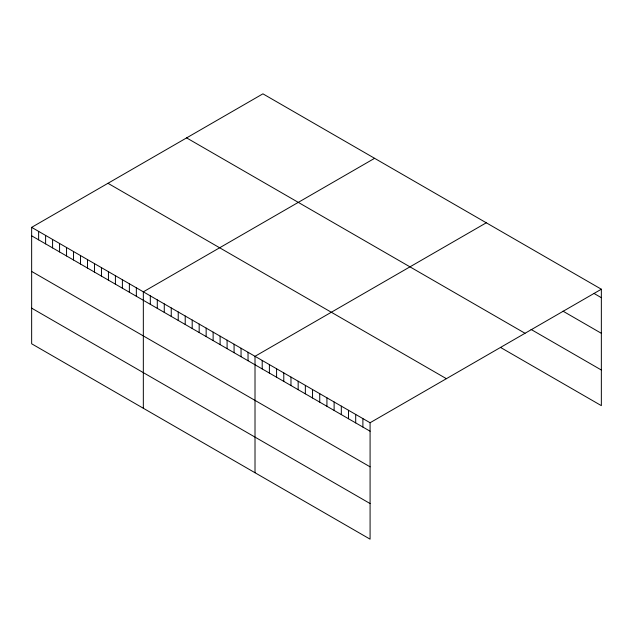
<?xml version="1.0" encoding="UTF-8"?>
<svg xmlns="http://www.w3.org/2000/svg" width="633" height="633" viewBox="0 0 633 633"><rect width="100%" height="100%" fill="white"/><g stroke="black" fill="none" stroke-linecap="round" stroke-linejoin="round"><path stroke-width="0.95" d="M31.65 227.358L370.083 422.741L370.083 539.166L31.65 343.782L31.65 227.358L262.917 93.834L601.35 289.218L601.35 405.642L500.663 347.517M374.601 158.313L143.335 291.837L143.335 408.253M486.286 222.792L255.012 356.308L255.012 472.732M370.083 422.741L601.35 289.218M594.158 293.53L601.35 297.684M562.998 311.167L601.35 333.306M531.032 329.421L601.35 370.02M186.6 137.891L525.034 333.282M107.966 183.293L446.4 378.684M31.65 235.816L370.083 431.208M31.65 271.438L370.083 466.83M31.65 308.152L370.083 503.544M362.891 418.595L362.891 427.053M355.699 414.441L355.699 422.899M348.506 410.287L348.506 418.745M341.314 406.133L341.314 414.599M334.121 401.987L334.121 410.445M326.929 397.833L326.929 406.291M319.736 393.679L319.736 402.137M312.544 389.524L312.544 397.991M305.351 385.378L305.351 393.837M298.167 381.224L298.167 389.683M290.974 377.07L290.974 385.529M283.782 372.916L283.782 381.382M276.589 368.77L276.589 377.228M269.397 364.616L269.397 373.074M262.204 360.462L262.204 368.92M248.033 352.28L248.033 360.739M241.054 348.253L241.054 356.711M234.075 344.225L234.075 352.684M227.097 340.19L227.097 348.648M220.11 336.163L220.11 344.621M213.131 332.135L213.131 340.594M206.152 328.1L206.152 336.558M199.173 324.072L199.173 332.531M192.195 320.045L192.195 328.503M185.216 316.009L185.216 324.468M178.229 311.982L178.229 320.44M171.25 307.954L171.25 316.413M164.271 303.919L164.271 312.386M157.293 299.892L157.293 308.35M150.314 295.864L150.314 304.323M136.348 287.801L136.348 296.26M129.369 283.774L129.369 292.232M122.391 279.746L122.391 288.205M115.412 275.711L115.412 284.17M108.433 271.684L108.433 280.142M101.454 267.656L101.454 276.115M94.467 263.621L94.467 272.079M87.489 259.593L87.489 268.052M80.51 255.566L80.51 264.024M73.531 251.53L73.531 259.989M66.552 247.503L66.552 255.961M59.573 243.476L59.573 251.934M52.586 239.44L52.586 247.907M45.608 235.413L45.608 243.871M38.629 231.385L38.629 239.844"/></g></svg>
